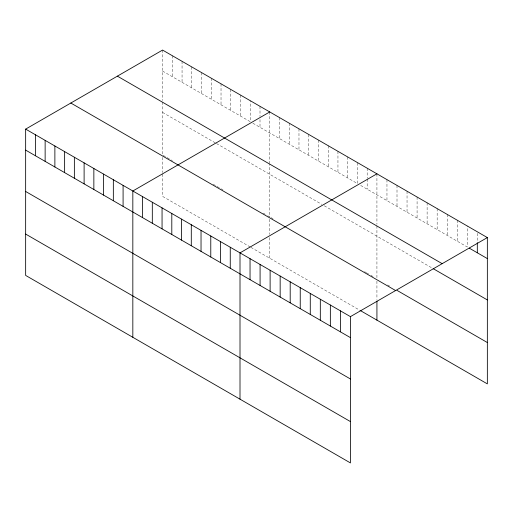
<?xml version="1.0" encoding="UTF-8"?>
<svg xmlns="http://www.w3.org/2000/svg" width="513" height="513" viewBox="0 0 513 513"><rect width="100%" height="100%" fill="white"/><g stroke="black" fill="none" stroke-linecap="round" stroke-linejoin="round"><path stroke-width="0.38" stroke-dasharray="2.56 1.92" d="M162.57 50.069L162.57 100.49M162.57 71.07L250.261 121.696L250.261 100.695M252.858 123.197L357.439 183.577L357.439 162.576M360.684 185.45L467.272 246.99L467.272 225.989M162.57 112.418L215.832 143.172M216.48 143.544L321.709 204.302M324.312 205.803L431.805 267.863M163.217 155.394L172.31 160.646M213.235 184.276L222.975 189.9M263.252 213.151L265.202 214.274M267.799 215.774L269.748 216.903L269.748 163.961M271.044 217.653L272.993 218.775M364.583 271.653L366.532 272.781M367.18 273.153L368.481 273.904M371.079 275.404L373.028 276.526M387.629 284.959L389.643 286.119M250.261 246.997L162.57 196.37L162.57 173.311M250.908 247.375L360.036 310.378M477.314 233.338L477.314 241.899M457.237 220.192L457.237 241.193M447.195 214.396L447.195 235.396M437.159 208.599L437.159 229.6M427.117 202.808L427.117 223.809M417.082 197.011L417.082 218.012M407.04 191.214L407.04 212.215M397.004 185.417L397.004 206.418M386.962 179.621L386.962 200.621M376.927 173.824L376.927 224.252M376.927 225.842L376.927 278.02M376.927 281.162L376.927 299.457M367.18 168.2L367.18 178.312M367.18 179.088L367.18 189.201M347.692 156.952L347.692 177.953M337.952 151.322L337.952 172.323M328.205 145.698L328.205 166.699M318.464 140.075L318.464 161.076M308.717 134.451L308.717 155.452M298.976 128.821L298.976 149.822M289.229 123.197L289.229 144.198M279.489 117.573L279.489 138.574M269.748 111.949L269.748 163.166M269.748 219.288L269.748 234.396M269.748 237.577L269.748 258.251M260.001 106.319L260.001 116.432M260.001 119.548L260.001 127.32M240.514 95.072L240.514 116.073M230.773 89.448L230.773 110.449M221.026 83.818L221.026 104.825M211.285 78.194L211.285 99.195M201.538 72.57L201.538 93.571M191.798 66.947L191.798 87.947M182.057 61.316L182.057 82.324M172.31 55.693L172.31 76.694M162.57 102.081L162.57 154.259M162.57 157.408L162.57 172.515"/><path stroke-width="0.77" d="M25.65 129.116L350.43 316.63L350.43 462.931L25.65 275.417L25.65 129.116L162.57 50.069L487.35 237.583L487.35 383.884L360.684 310.756M269.748 111.949L132.829 190.996L132.829 337.298M376.927 173.824L240.007 252.877L240.007 399.178M350.43 316.63L487.35 237.583M469.28 248.151L487.35 258.584M117.387 76.155L442.168 263.669M433.139 268.632L487.35 299.932M397.004 290.371L487.35 342.537M70.832 103.03L395.613 290.544M25.65 150.117L350.43 337.631M25.65 191.471L350.43 378.979M25.65 234.069L350.43 421.583M477.314 242.675L477.314 252.787M376.927 301.048L376.927 320.131M340.395 310.833L340.395 331.834M330.353 305.036L330.353 326.037M320.317 299.239L320.317 320.24M310.275 293.442L310.275 314.45M300.24 287.652L300.24 308.653M290.198 281.855L290.198 302.856M280.162 276.058L280.162 297.059M270.12 270.261L270.12 291.262M260.085 264.464L260.085 285.465M250.043 258.667L250.043 279.675M230.26 247.247L230.26 268.248M220.519 241.623L220.519 262.624M210.779 235.999L210.779 257M201.032 230.375L201.032 251.376M191.291 224.745L191.291 245.746M181.544 219.122L181.544 240.122M171.804 213.498L171.804 234.499M162.057 207.874L162.057 228.875M152.316 202.244L152.316 223.245M142.569 196.62L142.569 217.621M123.088 185.373L123.088 206.373M113.341 179.742L113.341 200.743M103.6 174.119L103.6 195.12M93.853 168.495L93.853 189.496M84.113 162.871L84.113 183.872M74.366 157.241L74.366 178.248M64.625 151.617L64.625 172.618M54.878 145.993L54.878 166.994M45.138 140.37L45.138 161.371M35.391 134.739L35.391 155.747"/></g></svg>
